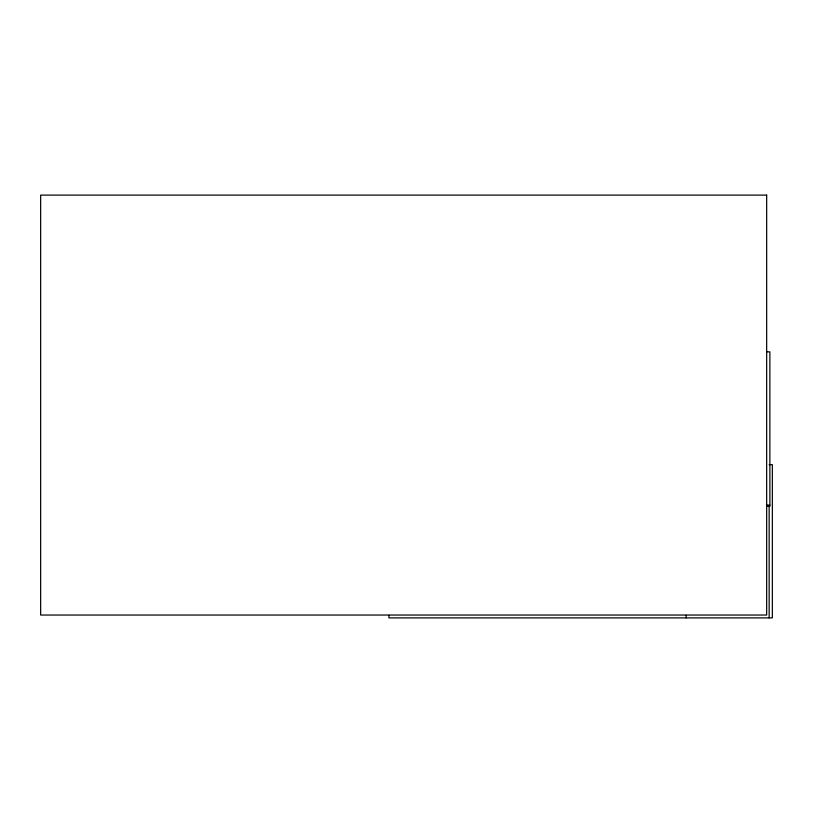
<?xml version="1.0" encoding="UTF-8"?>
<svg xmlns="http://www.w3.org/2000/svg" width="813" height="813" viewBox="0 0 813 813"><rect width="100%" height="100%" fill="white"/><g stroke="black" fill="none" stroke-linecap="round" stroke-linejoin="round"><path stroke-width="1.22" d="M766.669 351.846L769.87 351.846L769.87 506.316L766.669 506.316M769.159 464.64L772.35 464.64L772.35 617.89L388.929 617.89L388.929 615.35M766.669 505.097L769.87 505.097M769.159 506.438L769.159 617.89M686.182 615.35L686.182 617.89M766.669 195.11L40.65 195.11L40.65 615.035L766.669 615.035L766.669 195.11"/></g></svg>
